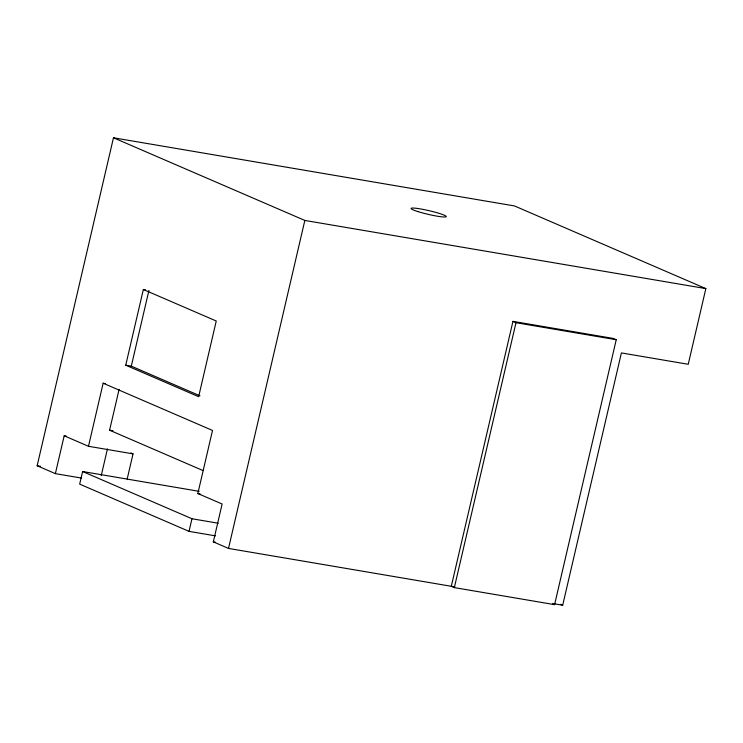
<?xml version="1.0" encoding="UTF-8"?>
<svg xmlns="http://www.w3.org/2000/svg" width="743" height="743" viewBox="0 0 743 743"><rect width="100%" height="100%" fill="white"/><g stroke="black" fill="none" stroke-linecap="round" stroke-linejoin="round"><path stroke-width="1.11" d="M81.656 478.102L55.372 473.635L37.15 465.759L113.475 137.78L514.49 205.941L705.85 288.6L688.241 364.284L621.399 352.925L562.692 605.22L553.776 603.706M55.372 473.635L64.186 435.788L66.471 436.178M199.143 491.327L82.612 471.517L79.677 484.13L189.028 531.366L215.535 535.87M127.164 479.086L133.034 453.862L88.482 446.283L103.156 383.212L105.385 383.592M203.015 470.56L109.593 430.206L119.094 389.369M143.353 289.51L216.25 321.004L198.641 396.688L125.734 365.203L143.353 289.51L145.582 289.891M101.224 475.641L107.447 448.93M199.978 395.815L131.307 366.15L148.916 290.457M189.028 531.366L191.963 518.753L82.612 471.517M454.716 586.868L228.51 548.427L213.325 541.861L222.129 504.014L197.833 493.519L212.507 430.448L103.156 383.212M228.51 548.427L304.834 220.439L113.475 137.78M512.949 321.375L451.298 586.292L454.335 587.602L554.584 604.644L616.235 339.727L613.198 338.418L512.949 321.375L515.986 322.694L616.235 339.727M454.335 587.602L515.986 322.694M304.834 220.439L705.85 288.6M125.734 365.203L131.307 366.15M109.593 430.206L113.01 430.782M37.15 465.759L40.586 466.344M197.833 493.519L200.118 493.909M191.963 518.753L218.238 523.221M213.325 541.861L215.442 542.223M560.612 604.328L562.692 605.22M552.56 603.771L554.584 604.644M130.926 452.951L133.034 453.862M64.186 435.788L88.482 446.283M417.993 211.606A18.055 1.885 13.1 0 0 446.116 216.789A18.055 1.885 13.1 0 0 421.913 209.182A18.055 1.885 13.1 0 0 417.993 211.606"/></g></svg>
